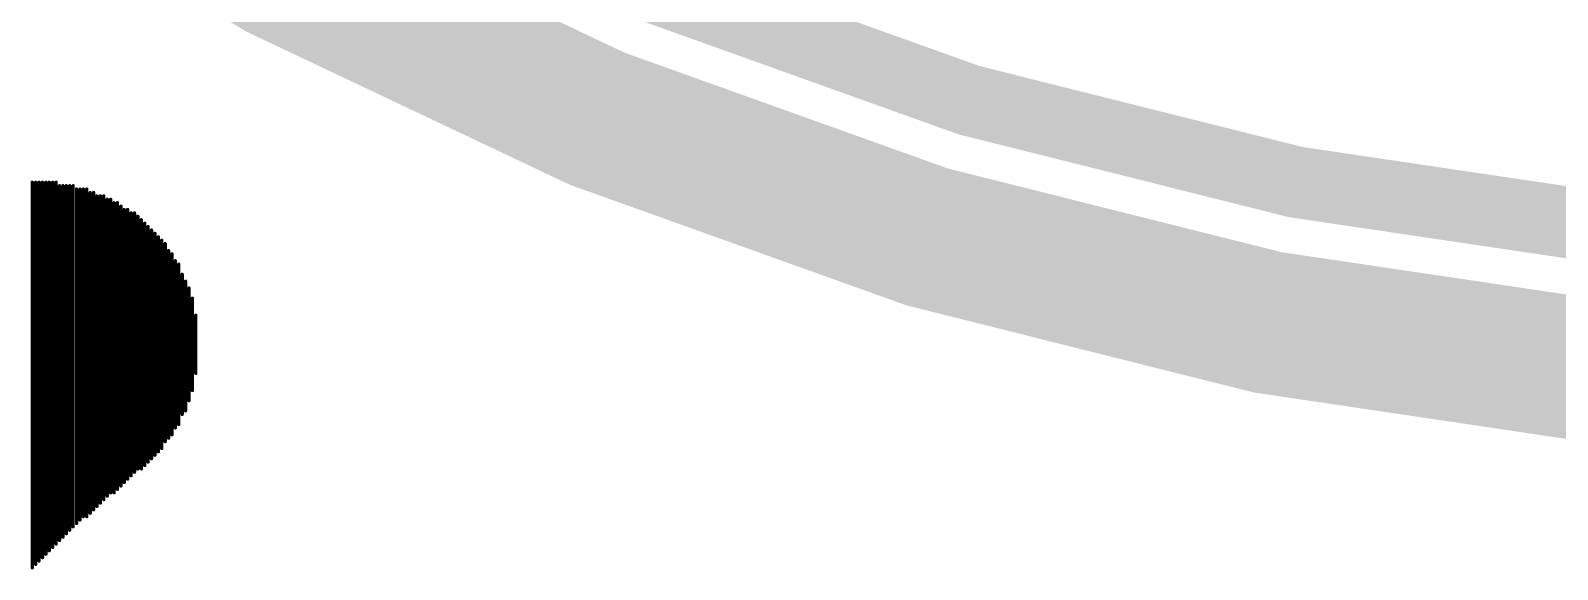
# Model space of a CAD drawing. Header units: inches. Extents: x -21 to 344, y -3 to 240.
# Drawn here: x 2.943 to 5.08, y 35.501 to 36.254 of the extents above; entities that cross this region are included whole.
import ezdxf

# ---------------------------------------------------------------- set-up
doc = ezdxf.new("R2010")
doc.units = ezdxf.units.IN
for name, color, linetype in [('Top Component Center', 76, 'Continuous'), ('Top Designator', 56, 'Continuous'), ('Top Overlay', 2, 'Continuous')]:
    doc.layers.add(name, color=color, linetype=linetype)

# ---------------------------------------------------------------- blocks, each defined once
blk = doc.blocks.new('CMI_9605IC_0580T_126')
at = {"layer": 'Top Component Center'}
blk.add_lwpolyline([(4.8, 0, 0.1, 0.1, 1), (-4.8, 0, 0.1, 0.1, 1)], format="xyseb", close=True, dxfattribs=at)
at = {"layer": 'Top Designator'}
blk.add_lwpolyline([(4.8, 0, 0.1, 0.1, 1), (-4.8, 0, 0.1, 0.1, 1)], format="xyseb", close=True, dxfattribs=at)
at = {"layer": 'Top Overlay'}
blk.add_lwpolyline([(5, 0, 0.2, 0.2, 1), (-5, 0, 0.2, 0.2, 1)], format="xyseb", close=True, dxfattribs=at)

msp = doc.modelspace()

# ---------------------------------------------------------------- linework, layer by layer
at = {"layer": 'Top Overlay'}
for points in [[(2.9455, 35.5029, 0.00477, 0.00477, 0), (2.9455, 36.0418, 0.00477, 0.00477, 0)], [(2.9503, 35.5077, 0.00477, 0.00477, 0), (2.9503, 36.0418, 0.00477, 0.00477, 0)], [(2.955, 35.5125, 0.00477, 0.00477, 0), (2.955, 36.0418, 0.00477, 0.00477, 0)], [(2.9598, 35.5172, 0.00477, 0.00477, 0), (2.9598, 36.0418, 0.00477, 0.00477, 0)], [(2.9646, 35.522, 0.00477, 0.00477, 0), (2.9646, 36.0418, 0.00477, 0.00477, 0)], [(2.9693, 35.5268, 0.00477, 0.00477, 0), (2.9693, 36.0418, 0.00477, 0.00477, 0)], [(2.9741, 35.5315, 0.00477, 0.00477, 0), (2.9741, 36.0418, 0.00477, 0.00477, 0)], [(2.9789, 35.5363, 0.00477, 0.00477, 0), (2.9789, 36.0418, 0.00477, 0.00477, 0)], [(2.9836, 35.5411, 0.00477, 0.00477, 0), (2.9836, 36.037, 0.00477, 0.00477, 0)], [(2.9884, 35.5458, 0.00477, 0.00477, 0), (2.9884, 36.037, 0.00477, 0.00477, 0)], [(2.9932, 35.5506, 0.00477, 0.00477, 0), (2.9932, 36.037, 0.00477, 0.00477, 0)], [(2.9979, 35.5554, 0.00477, 0.00477, 0), (2.9979, 36.037, 0.00477, 0.00477, 0)], [(3.0027, 35.5602, 0.00477, 0.00477, 0), (3.0027, 36.037, 0.00477, 0.00477, 0)], [(3.0075, 35.5649, 0.00477, 0.00477, 0), (3.0075, 36.0323, 0.00477, 0.00477, 0)], [(3.0123, 35.5697, 0.00477, 0.00477, 0), (3.0123, 36.0323, 0.00477, 0.00477, 0)], [(3.017, 35.5745, 0.00477, 0.00477, 0), (3.017, 36.0323, 0.00477, 0.00477, 0)], [(3.0218, 35.5745, 0.00477, 0.00477, 0), (3.0218, 36.0323, 0.00477, 0.00477, 0)], [(3.0266, 35.5792, 0.00477, 0.00477, 0), (3.0266, 36.0275, 0.00477, 0.00477, 0)], [(3.0313, 35.584, 0.00477, 0.00477, 0), (3.0313, 36.0275, 0.00477, 0.00477, 0)], [(3.0361, 35.5888, 0.00477, 0.00477, 0), (3.0361, 36.0227, 0.00477, 0.00477, 0)], [(3.0409, 35.5935, 0.00477, 0.00477, 0), (3.0409, 36.0227, 0.00477, 0.00477, 0)], [(3.0456, 35.5983, 0.00477, 0.00477, 0), (3.0456, 36.0227, 0.00477, 0.00477, 0)], [(3.0504, 35.6031, 0.00477, 0.00477, 0), (3.0504, 36.018, 0.00477, 0.00477, 0)], [(3.0552, 35.6078, 0.00477, 0.00477, 0), (3.0552, 36.018, 0.00477, 0.00477, 0)], [(3.0599, 35.6078, 0.00477, 0.00477, 0), (3.0599, 36.0132, 0.00477, 0.00477, 0)], [(3.0647, 35.6126, 0.00477, 0.00477, 0), (3.0647, 36.0132, 0.00477, 0.00477, 0)], [(3.0695, 35.6174, 0.00477, 0.00477, 0), (3.0695, 36.0084, 0.00477, 0.00477, 0)], [(3.0742, 35.6222, 0.00477, 0.00477, 0), (3.0742, 36.0037, 0.00477, 0.00477, 0)], [(3.079, 35.6269, 0.00477, 0.00477, 0), (3.079, 36.0037, 0.00477, 0.00477, 0)], [(3.0838, 35.6317, 0.00477, 0.00477, 0), (3.0838, 35.9989, 0.00477, 0.00477, 0)], [(3.0886, 35.6365, 0.00477, 0.00477, 0), (3.0886, 35.9989, 0.00477, 0.00477, 0)], [(3.0933, 35.6412, 0.00477, 0.00477, 0), (3.0933, 35.9941, 0.00477, 0.00477, 0)], [(3.0981, 35.6412, 0.00477, 0.00477, 0), (3.0981, 35.9894, 0.00477, 0.00477, 0)], [(3.1029, 35.646, 0.00477, 0.00477, 0), (3.1029, 35.9846, 0.00477, 0.00477, 0)], [(3.1076, 35.6508, 0.00477, 0.00477, 0), (3.1076, 35.9798, 0.00477, 0.00477, 0)], [(3.1124, 35.6555, 0.00477, 0.00477, 0), (3.1124, 35.975, 0.00477, 0.00477, 0)], [(3.1172, 35.6603, 0.00477, 0.00477, 0), (3.1172, 35.9703, 0.00477, 0.00477, 0)], [(3.1219, 35.6651, 0.00477, 0.00477, 0), (3.1219, 35.9655, 0.00477, 0.00477, 0)], [(3.1267, 35.6698, 0.00477, 0.00477, 0), (3.1267, 35.9607, 0.00477, 0.00477, 0)], [(3.1315, 35.6794, 0.00477, 0.00477, 0), (3.1315, 35.956, 0.00477, 0.00477, 0)], [(3.1362, 35.6841, 0.00477, 0.00477, 0), (3.1362, 35.9464, 0.00477, 0.00477, 0)], [(3.141, 35.6889, 0.00477, 0.00477, 0), (3.141, 35.9417, 0.00477, 0.00477, 0)], [(3.1458, 35.6985, 0.00477, 0.00477, 0), (3.1458, 35.9321, 0.00477, 0.00477, 0)], [(3.1505, 35.7032, 0.00477, 0.00477, 0), (3.1505, 35.9274, 0.00477, 0.00477, 0)], [(3.1553, 35.7175, 0.00477, 0.00477, 0), (3.1553, 35.9131, 0.00477, 0.00477, 0)], [(3.1601, 35.7223, 0.00477, 0.00477, 0), (3.1601, 35.9035, 0.00477, 0.00477, 0)], [(3.1649, 35.7366, 0.00477, 0.00477, 0), (3.1649, 35.894, 0.00477, 0.00477, 0)], [(3.1696, 35.7509, 0.00477, 0.00477, 0), (3.1696, 35.8797, 0.00477, 0.00477, 0)], [(3.1744, 35.7748, 0.00477, 0.00477, 0), (3.1744, 35.8558, 0.00477, 0.00477, 0)]]:
    msp.add_lwpolyline(points, format="xyseb", dxfattribs=at)
for points in [[(2.9443, 36.0418, 0.00239, 0.00239, 1), (2.9467, 36.0418, 0.00239, 0.00239, 1)], [(2.9491, 36.0418, 0.00239, 0.00239, 1), (2.9514, 36.0418, 0.00239, 0.00239, 1)], [(2.9538, 36.0418, 0.00239, 0.00239, 1), (2.9562, 36.0418, 0.00239, 0.00239, 1)], [(2.9586, 36.0418, 0.00239, 0.00239, 1), (2.961, 36.0418, 0.00239, 0.00239, 1)], [(2.9634, 36.0418, 0.00239, 0.00239, 1), (2.9658, 36.0418, 0.00239, 0.00239, 1)], [(2.9681, 36.0418, 0.00239, 0.00239, 1), (2.9705, 36.0418, 0.00239, 0.00239, 1)], [(2.9729, 36.0418, 0.00239, 0.00239, 1), (2.9753, 36.0418, 0.00239, 0.00239, 1)], [(2.9777, 36.0418, 0.00239, 0.00239, 1), (2.9801, 36.0418, 0.00239, 0.00239, 1)], [(2.9824, 36.037, 0.00239, 0.00239, 1), (2.9848, 36.037, 0.00239, 0.00239, 1)], [(2.9872, 36.037, 0.00239, 0.00239, 1), (2.9896, 36.037, 0.00239, 0.00239, 1)], [(2.992, 36.037, 0.00239, 0.00239, 1), (2.9944, 36.037, 0.00239, 0.00239, 1)], [(2.9968, 36.037, 0.00239, 0.00239, 1), (2.9991, 36.037, 0.00239, 0.00239, 1)], [(3.0015, 36.037, 0.00239, 0.00239, 1), (3.0039, 36.037, 0.00239, 0.00239, 1)], [(3.0063, 36.0323, 0.00239, 0.00239, 1), (3.0087, 36.0323, 0.00239, 0.00239, 1)], [(3.0111, 36.0323, 0.00239, 0.00239, 1), (3.0134, 36.0323, 0.00239, 0.00239, 1)], [(3.0158, 36.0323, 0.00239, 0.00239, 1), (3.0182, 36.0323, 0.00239, 0.00239, 1)], [(3.0206, 36.0323, 0.00239, 0.00239, 1), (3.023, 36.0323, 0.00239, 0.00239, 1)], [(3.0254, 36.0275, 0.00239, 0.00239, 1), (3.0277, 36.0275, 0.00239, 0.00239, 1)], [(3.0301, 36.0275, 0.00239, 0.00239, 1), (3.0325, 36.0275, 0.00239, 0.00239, 1)], [(3.0349, 36.0227, 0.00239, 0.00239, 1), (3.0373, 36.0227, 0.00239, 0.00239, 1)], [(3.0397, 36.0227, 0.00239, 0.00239, 1), (3.0421, 36.0227, 0.00239, 0.00239, 1)], [(3.0444, 36.0227, 0.00239, 0.00239, 1), (3.0468, 36.0227, 0.00239, 0.00239, 1)], [(3.0492, 36.018, 0.00239, 0.00239, 1), (3.0516, 36.018, 0.00239, 0.00239, 1)], [(3.054, 36.018, 0.00239, 0.00239, 1), (3.0564, 36.018, 0.00239, 0.00239, 1)], [(3.0588, 36.0132, 0.00239, 0.00239, 1), (3.0611, 36.0132, 0.00239, 0.00239, 1)], [(3.0635, 36.0132, 0.00239, 0.00239, 1), (3.0659, 36.0132, 0.00239, 0.00239, 1)], [(3.0683, 36.0084, 0.00239, 0.00239, 1), (3.0707, 36.0084, 0.00239, 0.00239, 1)], [(3.0731, 36.0037, 0.00239, 0.00239, 1), (3.0754, 36.0037, 0.00239, 0.00239, 1)], [(3.0778, 36.0037, 0.00239, 0.00239, 1), (3.0802, 36.0037, 0.00239, 0.00239, 1)], [(3.0826, 35.9989, 0.00239, 0.00239, 1), (3.085, 35.9989, 0.00239, 0.00239, 1)], [(3.0874, 35.9989, 0.00239, 0.00239, 1), (3.0897, 35.9989, 0.00239, 0.00239, 1)], [(3.0921, 35.9941, 0.00239, 0.00239, 1), (3.0945, 35.9941, 0.00239, 0.00239, 1)], [(3.0969, 35.9894, 0.00239, 0.00239, 1), (3.0993, 35.9894, 0.00239, 0.00239, 1)], [(3.1017, 35.9846, 0.00239, 0.00239, 1), (3.1041, 35.9846, 0.00239, 0.00239, 1)], [(3.1064, 35.9798, 0.00239, 0.00239, 1), (3.1088, 35.9798, 0.00239, 0.00239, 1)], [(3.1112, 35.975, 0.00239, 0.00239, 1), (3.1136, 35.975, 0.00239, 0.00239, 1)], [(3.116, 35.9703, 0.00239, 0.00239, 1), (3.1184, 35.9703, 0.00239, 0.00239, 1)], [(3.1207, 35.9655, 0.00239, 0.00239, 1), (3.1231, 35.9655, 0.00239, 0.00239, 1)], [(3.1255, 35.9607, 0.00239, 0.00239, 1), (3.1279, 35.9607, 0.00239, 0.00239, 1)], [(3.1303, 35.956, 0.00239, 0.00239, 1), (3.1327, 35.956, 0.00239, 0.00239, 1)], [(3.1351, 35.9464, 0.00239, 0.00239, 1), (3.1374, 35.9464, 0.00239, 0.00239, 1)], [(3.1398, 35.9417, 0.00239, 0.00239, 1), (3.1422, 35.9417, 0.00239, 0.00239, 1)], [(3.1446, 35.9321, 0.00239, 0.00239, 1), (3.147, 35.9321, 0.00239, 0.00239, 1)], [(3.1494, 35.9274, 0.00239, 0.00239, 1), (3.1517, 35.9274, 0.00239, 0.00239, 1)], [(3.1541, 35.9131, 0.00239, 0.00239, 1), (3.1565, 35.9131, 0.00239, 0.00239, 1)], [(3.1589, 35.9035, 0.00239, 0.00239, 1), (3.1613, 35.9035, 0.00239, 0.00239, 1)], [(3.1637, 35.894, 0.00239, 0.00239, 1), (3.166, 35.894, 0.00239, 0.00239, 1)], [(3.1684, 35.8797, 0.00239, 0.00239, 1), (3.1708, 35.8797, 0.00239, 0.00239, 1)], [(3.1732, 35.8558, 0.00239, 0.00239, 1), (3.1756, 35.8558, 0.00239, 0.00239, 1)], [(3.1732, 35.7748, 0.00239, 0.00239, 1), (3.1756, 35.7748, 0.00239, 0.00239, 1)], [(3.1637, 35.7366, 0.00239, 0.00239, 1), (3.166, 35.7366, 0.00239, 0.00239, 1)], [(3.1684, 35.7509, 0.00239, 0.00239, 1), (3.1708, 35.7509, 0.00239, 0.00239, 1)], [(3.1541, 35.7175, 0.00239, 0.00239, 1), (3.1565, 35.7175, 0.00239, 0.00239, 1)], [(3.1589, 35.7223, 0.00239, 0.00239, 1), (3.1613, 35.7223, 0.00239, 0.00239, 1)], [(3.1398, 35.6889, 0.00239, 0.00239, 1), (3.1422, 35.6889, 0.00239, 0.00239, 1)], [(3.1446, 35.6985, 0.00239, 0.00239, 1), (3.147, 35.6985, 0.00239, 0.00239, 1)], [(3.1494, 35.7032, 0.00239, 0.00239, 1), (3.1517, 35.7032, 0.00239, 0.00239, 1)], [(3.1255, 35.6698, 0.00239, 0.00239, 1), (3.1279, 35.6698, 0.00239, 0.00239, 1)], [(3.1303, 35.6794, 0.00239, 0.00239, 1), (3.1327, 35.6794, 0.00239, 0.00239, 1)], [(3.1351, 35.6841, 0.00239, 0.00239, 1), (3.1374, 35.6841, 0.00239, 0.00239, 1)], [(3.1017, 35.646, 0.00239, 0.00239, 1), (3.1041, 35.646, 0.00239, 0.00239, 1)], [(3.1064, 35.6508, 0.00239, 0.00239, 1), (3.1088, 35.6508, 0.00239, 0.00239, 1)], [(3.1112, 35.6555, 0.00239, 0.00239, 1), (3.1136, 35.6555, 0.00239, 0.00239, 1)], [(3.116, 35.6603, 0.00239, 0.00239, 1), (3.1184, 35.6603, 0.00239, 0.00239, 1)], [(3.1207, 35.6651, 0.00239, 0.00239, 1), (3.1231, 35.6651, 0.00239, 0.00239, 1)], [(3.0778, 35.6269, 0.00239, 0.00239, 1), (3.0802, 35.6269, 0.00239, 0.00239, 1)], [(3.0826, 35.6317, 0.00239, 0.00239, 1), (3.085, 35.6317, 0.00239, 0.00239, 1)], [(3.0874, 35.6365, 0.00239, 0.00239, 1), (3.0897, 35.6365, 0.00239, 0.00239, 1)], [(3.0921, 35.6412, 0.00239, 0.00239, 1), (3.0945, 35.6412, 0.00239, 0.00239, 1)], [(3.0969, 35.6412, 0.00239, 0.00239, 1), (3.0993, 35.6412, 0.00239, 0.00239, 1)], [(3.0492, 35.6031, 0.00239, 0.00239, 1), (3.0516, 35.6031, 0.00239, 0.00239, 1)], [(3.054, 35.6078, 0.00239, 0.00239, 1), (3.0564, 35.6078, 0.00239, 0.00239, 1)], [(3.0588, 35.6078, 0.00239, 0.00239, 1), (3.0611, 35.6078, 0.00239, 0.00239, 1)], [(3.0635, 35.6126, 0.00239, 0.00239, 1), (3.0659, 35.6126, 0.00239, 0.00239, 1)], [(3.0683, 35.6174, 0.00239, 0.00239, 1), (3.0707, 35.6174, 0.00239, 0.00239, 1)], [(3.0731, 35.6222, 0.00239, 0.00239, 1), (3.0754, 35.6222, 0.00239, 0.00239, 1)], [(3.0301, 35.584, 0.00239, 0.00239, 1), (3.0325, 35.584, 0.00239, 0.00239, 1)], [(3.0349, 35.5888, 0.00239, 0.00239, 1), (3.0373, 35.5888, 0.00239, 0.00239, 1)], [(3.0397, 35.5935, 0.00239, 0.00239, 1), (3.0421, 35.5935, 0.00239, 0.00239, 1)], [(3.0444, 35.5983, 0.00239, 0.00239, 1), (3.0468, 35.5983, 0.00239, 0.00239, 1)], [(3.0015, 35.5602, 0.00239, 0.00239, 1), (3.0039, 35.5602, 0.00239, 0.00239, 1)], [(3.0063, 35.5649, 0.00239, 0.00239, 1), (3.0087, 35.5649, 0.00239, 0.00239, 1)], [(3.0111, 35.5697, 0.00239, 0.00239, 1), (3.0134, 35.5697, 0.00239, 0.00239, 1)], [(3.0158, 35.5745, 0.00239, 0.00239, 1), (3.0182, 35.5745, 0.00239, 0.00239, 1)], [(3.0206, 35.5745, 0.00239, 0.00239, 1), (3.023, 35.5745, 0.00239, 0.00239, 1)], [(3.0254, 35.5792, 0.00239, 0.00239, 1), (3.0277, 35.5792, 0.00239, 0.00239, 1)], [(2.9824, 35.5411, 0.00239, 0.00239, 1), (2.9848, 35.5411, 0.00239, 0.00239, 1)], [(2.9872, 35.5458, 0.00239, 0.00239, 1), (2.9896, 35.5458, 0.00239, 0.00239, 1)], [(2.992, 35.5506, 0.00239, 0.00239, 1), (2.9944, 35.5506, 0.00239, 0.00239, 1)], [(2.9968, 35.5554, 0.00239, 0.00239, 1), (2.9991, 35.5554, 0.00239, 0.00239, 1)], [(2.9586, 35.5172, 0.00239, 0.00239, 1), (2.961, 35.5172, 0.00239, 0.00239, 1)], [(2.9634, 35.522, 0.00239, 0.00239, 1), (2.9658, 35.522, 0.00239, 0.00239, 1)], [(2.9681, 35.5268, 0.00239, 0.00239, 1), (2.9705, 35.5268, 0.00239, 0.00239, 1)], [(2.9729, 35.5315, 0.00239, 0.00239, 1), (2.9753, 35.5315, 0.00239, 0.00239, 1)], [(2.9777, 35.5363, 0.00239, 0.00239, 1), (2.9801, 35.5363, 0.00239, 0.00239, 1)], [(2.9443, 35.5029, 0.00239, 0.00239, 1), (2.9467, 35.5029, 0.00239, 0.00239, 1)], [(2.9491, 35.5077, 0.00239, 0.00239, 1), (2.9514, 35.5077, 0.00239, 0.00239, 1)], [(2.9538, 35.5125, 0.00239, 0.00239, 1), (2.9562, 35.5125, 0.00239, 0.00239, 1)]]:
    msp.add_lwpolyline(points, format="xyseb", close=True, dxfattribs=at)

# ---------------------------------------------------------------- block references
msp.add_blockref('CMI_9605IC_0580T_126', (5.65, 40.75))

doc.saveas('drawing.dxf')
